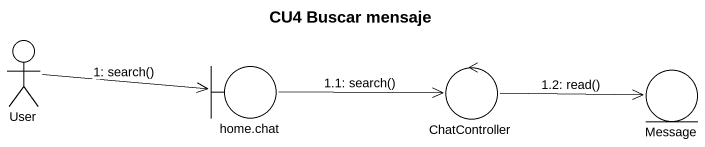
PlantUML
@startuml
title CU4 Buscar mensaje
actor User
boundary "home.chat" as home_chat
control ChatController
entity Message
User -right-> home_chat : 1: search()
home_chat -right-> ChatController : 1.1: search()
ChatController -right-> Message : 1.2: read()
@enduml
